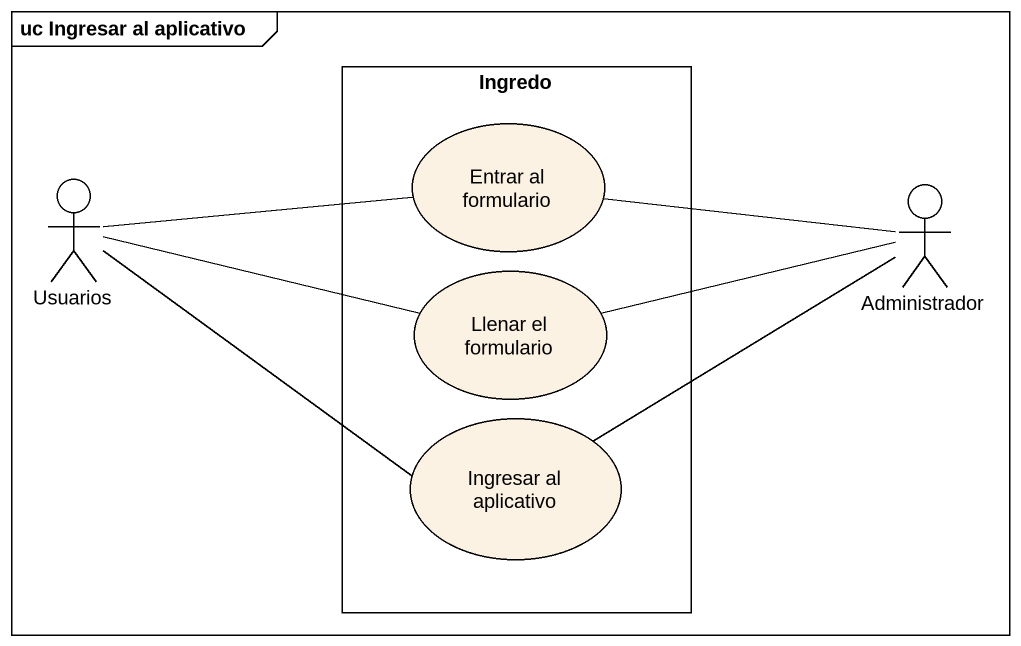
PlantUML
@startuml
mainframe uc Ingresar al aplicativo
rectangle Ingredo {
  usecase "Entrar al formulario" as Entrar_al_formulario
  usecase "Llenar el formulario" as Llenar_el_formulario
  usecase "Ingresar al aplicativo" as Ingresar_al_aplicativo
}
actor Usuarios
actor Administrador
Usuarios -right- Entrar_al_formulario
Usuarios -right- Llenar_el_formulario
Usuarios -right- Ingresar_al_aplicativo
Administrador -left- Entrar_al_formulario
Administrador -left- Llenar_el_formulario
Administrador -left- Ingresar_al_aplicativo
@enduml
